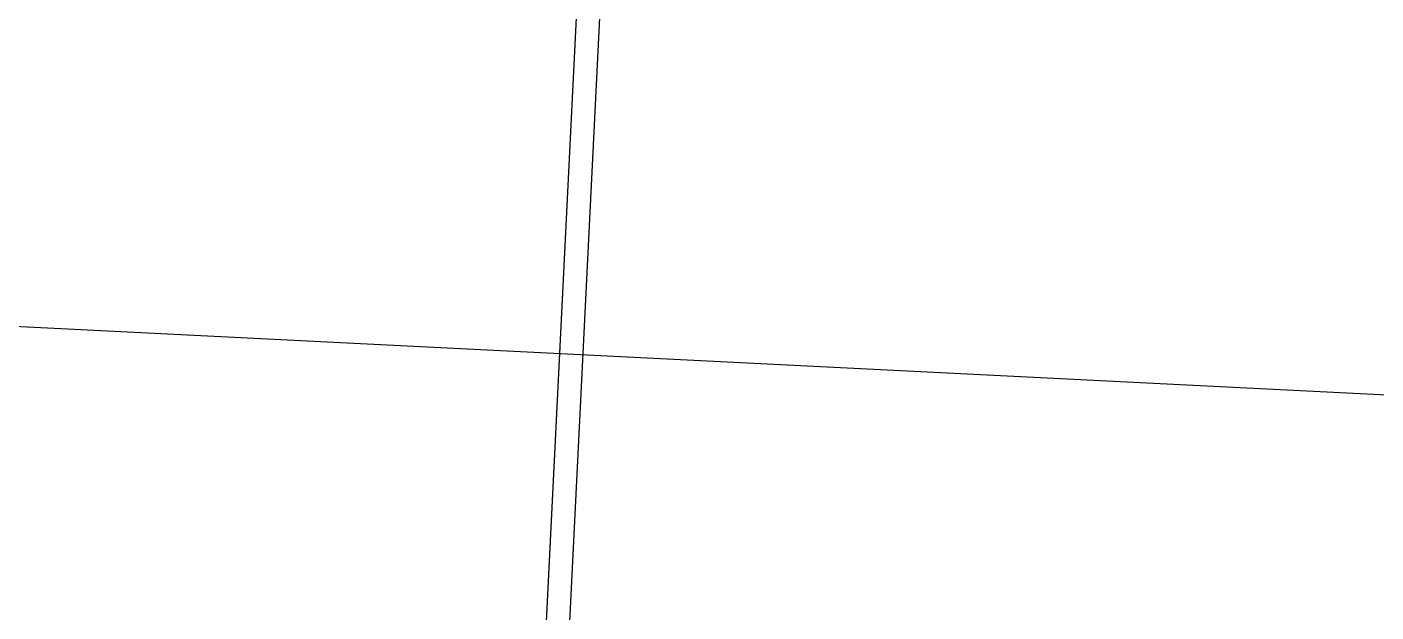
# Model space of a CAD drawing. Extents: x 549999 to 550212, y 1838161 to 1838467.
# Drawn here: x 550101.83 to 550119.22, y 1838223.04 to 1838230.58 of the extents above; entities that cross this region are included whole.
import ezdxf

# ---------------------------------------------------------------- set-up
doc = ezdxf.new("R2010")
doc.units = 0
doc.layers.add('Level 20', color=7, linetype='Continuous')
doc.layers.add('Level 35', color=7, linetype='Continuous')

msp = doc.modelspace()

# ---------------------------------------------------------------- linework, layer by layer
at = {"layer": 'Level 20'}
for p, q in [((550107.024, 1838192.936), (550111.597, 1838284.412)), ((550107.324, 1838192.921), (550111.897, 1838284.397)), ((550106.995, 1838192.343), (550111.568, 1838283.819)), ((550107.294, 1838192.328), (550111.867, 1838283.804))]:
    msp.add_line(p, q, dxfattribs=at)
at = {"layer": 'Level 35'}
msp.add_lwpolyline([(550100.193, 1838226.802), (550140.839, 1838224.77), (550142.276, 1838253.512), (550101.63, 1838255.544)], close=True, dxfattribs=at)

doc.saveas('drawing.dxf')
